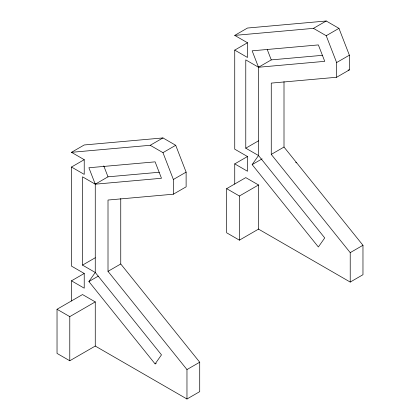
<?xml version="1.0" encoding="UTF-8"?>
<svg xmlns="http://www.w3.org/2000/svg" width="420" height="420" viewBox="0 0 420 420"><rect width="100%" height="100%" fill="white"/><g stroke="black" fill="none" stroke-linecap="round" stroke-linejoin="round"><path stroke-width="0.63" d="M156.219 363.279L155.111 363.919L88.893 281.542L95.261 272.475L95.261 183.855M322.55 55.314L271.262 59.892L258.515 67.252L252.147 50.825L318.365 44.914L324.739 61.336L258.515 67.252L245.774 59.892L245.774 148.186L258.515 155.542L324.739 237.92L318.365 246.986L252.147 164.609L258.515 155.542L258.515 66.922M155.111 363.919L161.485 354.853L95.261 272.475L82.52 265.12L82.52 176.825L95.261 184.186L161.485 178.269L155.111 161.847L88.893 167.759L95.261 184.186L108.008 176.825L159.296 172.242M234.738 184.097L234.738 163.889L247.48 171.245L247.48 156.529L234.738 149.173L234.738 50.106L247.48 57.461L247.48 42.751L234.738 35.39L247.48 28.035L326.214 21L338.961 28.355L349.372 55.193L349.372 69.909L336.625 77.264L271.262 83.102L271.262 154.403L350.222 252.635L350.222 282.067L362.969 274.712L362.969 245.28L284.004 147.047L284.004 81.632M234.738 50.106L247.48 42.751M71.484 301.03L71.484 280.817L84.226 288.178L84.226 273.462L71.484 266.107L71.484 167.039L84.226 174.395L84.226 159.679L71.484 152.323L84.226 144.968L162.96 137.933L175.707 145.288L186.118 172.127L186.118 186.842L173.371 194.197L108.008 200.035L108.008 271.336L186.968 369.569L186.968 399L199.715 391.645L199.715 362.213L120.75 263.981L120.75 198.566M71.484 167.039L84.226 159.684M234.738 35.39L313.472 28.355L326.214 21M313.472 28.355L326.214 35.716L338.961 28.355M71.484 152.323L150.218 145.288L162.96 137.933M150.218 145.288L162.96 152.649L175.707 145.288M336.625 77.264L336.625 62.549L349.372 55.193M173.371 194.197L173.371 179.482L186.118 172.127M245.774 148.186L258.515 140.826M234.738 163.889L247.48 156.529M252.147 164.609L262.117 158.849M271.262 154.403L284.004 147.047M82.52 265.12L95.261 257.759M258.704 229.01L239.4 240.156L226.658 232.801L226.658 188.654L245.774 177.618L258.515 184.973L258.515 229.121L350.222 282.067M71.484 280.817L84.226 273.462M88.893 281.542L98.311 276.103M108.008 271.336L120.75 263.981M226.658 188.654L239.4 196.009L258.515 184.973M95.324 346.017L69.778 360.769L57.031 353.409L57.031 309.267L82.52 294.551L95.261 301.906L95.261 346.054L186.968 399M57.031 309.267L69.778 316.622L95.261 301.906M350.222 252.635L362.969 245.28M186.968 369.569L199.715 362.213M348.075 70.025L349.372 69.909M295.643 162.262L296.751 162.902M326.214 35.716L336.625 62.549M267.251 49.555L271.262 59.892M162.96 152.649L173.371 179.482M103.761 165.879L108.008 176.825M239.4 196.009L239.4 240.156M69.778 316.622L69.778 360.769"/></g></svg>
